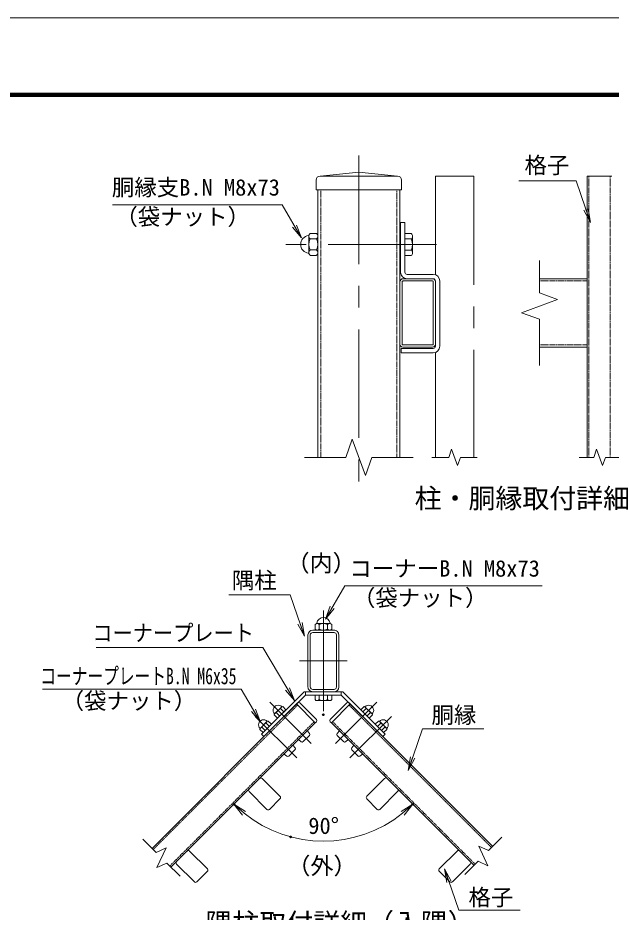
# Model space of a CAD drawing. Units: millimetres, scale not verified. Extents: x -4200 to 4200, y -2970 to 2970.
# Drawn here: x 488 to 2222, y 355 to 2970 of the extents above; entities that cross this region are included whole.
import ezdxf
from ezdxf.enums import TextEntityAlignment as Align

# ---------------------------------------------------------------- set-up
doc = ezdxf.new("R2010")
doc.units = ezdxf.units.MM
doc.header["$LTSCALE"] = 10
doc.header["$PDMODE"] = 32
doc.header["$PDSIZE"] = 5
doc.linetypes.add('USER1', pattern=[50.8, 31.75, -6.35, 6.35, -6.35])
doc.linetypes.add('USER2', pattern=[0.375, 0.25, -0.125])
for name, color, linetype, lineweight in [('0-0_D-STR1', 1, 'Continuous', 18), ('0-1_D-BMK', 2, 'USER1', 13), ('0-5_D-STR3', 3, 'Continuous', 13), ('0-6_D-STR-DIM', 7, 'Continuous', 13), ('0-7_0', 7, 'Continuous', 18), ('0-9_D-TTL-TXT', 7, 'Continuous', 18), ('0-A_D-STR-TXT', 7, 'Continuous', 13), ('0-B_D-TTL', 7, 'Continuous', 18)]:
    doc.layers.add(name, color=color, linetype=linetype, lineweight=lineweight)
doc.layers.add('0-8_Defpoints', color=253, linetype='Continuous')
doc.styles.add('ＭＳ ゴシック', font='')
doc.styles.get('ＭＳ ゴシック').set_extended_font_data('MS Gothic')

# ---------------------------------------------------------------- blocks, each defined once
blk = doc.blocks.new('_Open')
at = {"layer": '0-7_0'}
blk.add_line((-10, 1.667), (0, 0), dxfattribs=at)
blk.add_lwpolyline([(-10, -1.667), (0, 0), (-10, 0)], dxfattribs=at)

msp = doc.modelspace()

# ---------------------------------------------------------------- linework, layer by layer
at = {"layer": '0-0_D-STR1'}
for p, q in [((1484.64, 2519.34), (1371.64, 2507.34)), ((1484.64, 2519.34), (1597.64, 2507.34)), ((1359.64, 2495.34), (1359.64, 2467.34)), ((1371.64, 2507.34), (1597.64, 2507.34)), ((1609.64, 2495.34), (1609.64, 2467.34)), ((2152.56, 2507.34), (2152.56, 1685.07)), ((2152.56, 2507.34), (2224.56, 2507.34)), ((1359.64, 2467.34), (1609.64, 2467.34)), ((1364.64, 1685.07), (1364.64, 2467.34)), ((1604.64, 2467.34), (1604.64, 1685.07)), ((1604.64, 2015.74), (1604.64, 2197.54)), ((1611.04, 2015.74), (1611.04, 2197.54)), ((1614.44, 2207.34), (1700.24, 2207.34)), ((1614.44, 2200.94), (1700.24, 2200.94)), ((1702.24, 2198.94), (1702.24, 2015.74)), ((1708.64, 2198.96), (1708.64, 2015.71)), ((2012.56, 2207.34), (2152.56, 2207.34)), ((1700.24, 2013.74), (1613.04, 2013.74)), ((1700.24, 2007.34), (1613.04, 2007.34)), ((2012.56, 2007.34), (2152.56, 2007.34)), ((1349.74, 1179.81), (1412.14, 1179.81)), ((1335.94, 1166.01), (1335.94, 1013.61)), ((1342.84, 1166.01), (1342.84, 1013.61)), ((1349.74, 1172.91), (1412.14, 1172.91)), ((1419.04, 1013.61), (1419.04, 1166.01)), ((1425.94, 1013.61), (1425.94, 1166.01)), ((1335.94, 999.81), (1425.94, 999.81)), ((1349.74, 1006.71), (1412.14, 1006.71)), ((1349.74, 999.81), (1412.14, 999.81)), ((880.16, 541.92), (1302.3, 964.06)), ((1876.16, 547.49), (1459.59, 964.06)), ((935.31, 486.77), (1357.45, 908.91)), ((1821.01, 492.33), (1404.44, 908.91)), ((1201.98, 746.22), (1254.16, 694.03)), ((1559.91, 746.22), (1507.73, 694.03)), ((1163.79, 708.04), (1215.98, 655.85)), ((1598.09, 708.04), (1545.91, 655.85)), ((1223.19, 655.85), (1254.16, 686.82)), ((1538.7, 655.85), (1507.73, 686.82)), ((989.85, 534.09), (1042.03, 481.9)), ((1772.04, 534.09), (1719.86, 481.9)), ((951.66, 495.9), (1003.85, 443.72)), ((1011.06, 443.72), (1042.03, 474.69)), ((1750.83, 443.72), (1719.86, 474.69)), ((1810.23, 495.9), (1758.04, 443.72))]:
    msp.add_line(p, q, dxfattribs=at)
at = {"layer": '0-0_D-STR1', "linetype": 'USER1'}
for p, q in [((1708.64, 2507.34), (1708.64, 2219.04)), ((1820.64, 2507.34), (1708.64, 2507.34)), ((1820.64, 2507.34), (1820.64, 1685.07)), ((1708.64, 1991.64), (1708.64, 1685.07))]:
    msp.add_line(p, q, dxfattribs=at)
at = {"layer": '0-0_D-STR1', "linetype": 'USER2'}
for p, q in [((2157.36, 2507.34), (2157.36, 1685.07)), ((2219.76, 2507.34), (2219.76, 1685.07)), ((1373.84, 1685.07), (1373.84, 2467.34)), ((1595.44, 2467.34), (1595.44, 1685.07)), ((2012.56, 2200.94), (2152.56, 2200.94)), ((2012.56, 2013.74), (2152.56, 2013.74)), ((883.55, 538.53), (1305.69, 960.67)), ((1872.77, 544.09), (1456.2, 960.67)), ((931.92, 490.16), (1354.06, 912.3)), ((1824.4, 495.73), (1407.83, 912.3))]:
    msp.add_line(p, q, dxfattribs=at)
at = {"layer": '0-0_D-STR1'}
for centre, radius, start, end in [((1371.64, 2495.34), 12, 90, 180), ((1597.64, 2495.34), 12, 0, 90), ((1614.44, 2197.54), 9.8, 89.99999, 180), ((1614.44, 2197.54), 3.4, 89.99998, 180), ((1700.24, 2198.94), 8.4, 359.99951, 90), ((1700.24, 2198.94), 2, 0.00008, 90), ((1613.04, 2015.74), 8.4, 179.9997, 270), ((1613.04, 2015.74), 2, 179.99957, 270), ((1700.24, 2015.74), 2, 270, 0.00008), ((1700.24, 2015.74), 8.4, 270, 359.99971), ((1349.74, 1166.01), 13.8, 90.00002, 179.99999), ((1412.14, 1166.01), 13.8, 0, 90.00002), ((1349.74, 1166.01), 6.9, 90.00002, 179.99999), ((1412.14, 1166.01), 6.9, 0, 90.00002), ((1349.74, 1013.61), 13.8, 179.99999, 270.00002), ((1349.74, 1013.61), 6.9, 179.99999, 270.00002), ((1412.14, 1013.61), 6.9, 270.00002, 0), ((1412.14, 1013.61), 13.8, 270.00002, 0), ((1198.37, 742.61), 5.1, 44.99941, 135), ((1563.52, 742.61), 5.1, 45, 135.00059), ((1167.4, 711.64), 5.1, 135, 225), ((1594.49, 711.64), 5.1, 315, 45), ((1250.56, 690.43), 5.1, 315, 44.99941), ((1511.33, 690.43), 5.1, 135.00059, 225), ((1219.59, 659.46), 5.1, 224.99942, 315), ((1542.3, 659.46), 5.1, 225, 315.00058), ((986.24, 530.48), 5.1, 44.99941, 135), ((1775.65, 530.48), 5.1, 45, 135.00059), ((955.27, 499.51), 5.1, 135, 225), ((1806.62, 499.51), 5.1, 315, 45), ((1038.42, 478.3), 5.1, 315, 44.99941), ((1723.47, 478.3), 5.1, 135.00059, 225), ((1007.45, 447.32), 5.1, 224.99942, 315), ((1754.44, 447.32), 5.1, 225, 315.00058)]:
    msp.add_arc(centre, radius, start, end, dxfattribs=at)
at = {"layer": '0-1_D-BMK'}
for p, q in [((1484.64, 2567.34), (1484.64, 1569.19)), ((1484.64, 2567.34), (1484.64, 1569.19)), ((1712.01, 2307.34), (1270.86, 2307.34)), ((1380.94, 1236.99), (1380.94, 942.51)), ((1311.64, 1089.81), (1450.24, 1089.81)), ((1224.49, 969.74), (1345.74, 848.49)), ((1537.4, 969.74), (1416.15, 848.49)), ((1182.06, 927.32), (1303.31, 806.07)), ((1579.83, 927.32), (1458.58, 806.07))]:
    msp.add_line(p, q, dxfattribs=at)
at = {"layer": '0-5_D-STR3'}
for p, q in [((1606.64, 2371.34), (1606.64, 2226.54)), ((1606.64, 2371.34), (1619.44, 2371.34)), ((1619.44, 2371.34), (1619.44, 2226.54)), ((1338.64, 2332.52), (1338.64, 2283.13)), ((1338.64, 2332.52), (1338.64, 2283.13)), ((1360.64, 2339.98), (1342.64, 2339.98)), ((1364.64, 2332.52), (1364.64, 2283.13)), ((1364.64, 2332.52), (1364.64, 2283.13)), ((1619.44, 2339.74), (1619.44, 2274.94)), ((1637.44, 2339.74), (1619.44, 2339.74)), ((1641.44, 2332.27), (1641.44, 2282.89)), ((1342.64, 2323.78), (1360.64, 2323.78)), ((1604.64, 2323.34), (1606.64, 2323.34)), ((1637.44, 2323.54), (1619.44, 2323.54)), ((1342.64, 2291.38), (1360.64, 2291.38)), ((1360.64, 2275.18), (1342.64, 2275.18)), ((1604.64, 2291.34), (1606.64, 2291.34)), ((1637.44, 2291.14), (1619.44, 2291.14)), ((1637.44, 2274.94), (1619.44, 2274.94)), ((1623.84, 2207.34), (1700.24, 2207.34)), ((1625.84, 2220.14), (1702.24, 2220.14)), ((1708.64, 2200.95), (1708.64, 2009.75)), ((1721.44, 2200.94), (1721.44, 2009.74)), ((1608.64, 2003.34), (1702.24, 2003.34)), ((1608.64, 2003.34), (1608.64, 1990.54)), ((1608.64, 1990.54), (1702.24, 1990.54)), ((1356.83, 1182.81), (1356.83, 1196.31)), ((1362.43, 1199.31), (1399.46, 1199.31)), ((1362.43, 1199.31), (1399.46, 1199.31)), ((1362.43, 1179.81), (1399.46, 1179.81)), ((1362.43, 1179.81), (1399.46, 1179.81)), ((1368.98, 1196.31), (1368.98, 1182.81)), ((1393.28, 1196.31), (1393.28, 1182.81)), ((1405.43, 1182.81), (1405.43, 1196.31)), ((1324.47, 999.81), (1200.05, 875.39)), ((1324.47, 999.81), (1437.42, 999.81)), ((1328.44, 999.81), (1328.44, 990.21)), ((1433.44, 999.81), (1433.44, 990.21)), ((1437.42, 999.81), (1561.84, 875.39)), ((1328.44, 990.21), (1206.84, 868.6)), ((1328.44, 990.21), (1433.44, 990.21)), ((1356.64, 990.21), (1405.24, 990.21)), ((1356.64, 976.71), (1356.64, 990.21)), ((1362.24, 973.71), (1399.28, 973.71)), ((1368.79, 976.71), (1368.79, 990.21)), ((1393.09, 976.71), (1393.09, 990.21)), ((1405.24, 976.71), (1405.24, 990.21)), ((1433.44, 990.21), (1555.05, 868.6)), ((1259.38, 955.93), (1238.3, 934.85)), ((1271.65, 946.98), (1247.25, 922.59)), ((1255.82, 950.46), (1265.47, 940.81)), ((1262, 956.63), (1259.38, 955.93)), ((1262, 956.63), (1271.65, 946.98)), ((1305.48, 967.24), (1302.3, 964.06)), ((1302.3, 964.06), (1357.45, 908.91)), ((1311.84, 967.24), (1360.63, 918.45)), ((1450.05, 967.24), (1401.25, 918.45)), ((1459.59, 964.06), (1404.44, 908.91)), ((1456.41, 967.24), (1459.59, 964.06)), ((1456.41, 967.24), (1459.59, 964.06)), ((1499.89, 956.63), (1490.24, 946.98)), ((1490.24, 946.98), (1514.64, 922.59)), ((1506.07, 950.46), (1496.42, 940.81)), ((1499.89, 956.63), (1502.51, 955.93)), ((1502.51, 955.93), (1523.59, 934.85)), ((1238.3, 934.85), (1237.6, 932.24)), ((1237.6, 932.24), (1247.25, 922.59)), ((1243.77, 938.41), (1253.42, 928.76)), ((1518.12, 938.41), (1508.47, 928.76)), ((1524.29, 932.24), (1514.64, 922.59)), ((1523.59, 934.85), (1524.29, 932.24)), ((1195.87, 892.42), (1195.17, 889.81)), ((1195.17, 889.81), (1204.82, 880.16)), ((1216.96, 913.51), (1195.87, 892.42)), ((1201.35, 895.99), (1211, 886.34)), ((1229.22, 904.56), (1204.82, 880.16)), ((1213.39, 908.03), (1223.04, 898.38)), ((1219.57, 914.21), (1216.96, 913.51)), ((1219.57, 914.21), (1229.22, 904.56)), ((1360.63, 912.09), (1357.45, 908.91)), ((1401.25, 912.09), (1404.44, 908.91)), ((1542.32, 914.21), (1532.67, 904.56)), ((1532.67, 904.56), (1557.07, 880.16)), ((1548.5, 908.03), (1538.84, 898.38)), ((1542.32, 914.21), (1544.93, 913.51)), ((1544.93, 913.51), (1566.02, 892.42)), ((1560.54, 895.99), (1550.89, 886.34)), ((1566.72, 889.81), (1557.07, 880.16)), ((1566.02, 892.42), (1566.72, 889.81)), ((1200.05, 875.39), (1206.84, 868.6)), ((1322, 853.93), (1340.3, 872.24)), ((1334.12, 885.57), (1340.55, 877.91)), ((1427.77, 885.57), (1421.34, 877.91)), ((1439.89, 853.93), (1421.59, 872.24)), ((1561.84, 875.39), (1555.05, 868.6)), ((1291.69, 843.14), (1298.12, 835.48)), ((1308.66, 860.12), (1316.33, 853.68)), ((1453.23, 860.12), (1445.56, 853.68)), ((1470.2, 843.14), (1463.77, 835.48)), ((1266.24, 817.69), (1273.9, 811.26)), ((1279.57, 811.51), (1297.88, 829.81)), ((1482.32, 811.51), (1464.01, 829.81)), ((1495.65, 817.69), (1487.99, 811.26))]:
    msp.add_line(p, q, dxfattribs=at)
for centre, radius, start, end in [((1340.64, 2307.58), 26, 97.16806, 262.83194), ((1337.15, 2335.36), 2, 277.16806, 350.16084), ((1348.79, 2331.88), 10.17, 127.21089, 232.78911), ((1354.49, 2331.88), 10.17, 307.21089, 52.78911), ((1631.29, 2331.64), 10.17, 307.21089, 52.78911), ((1373.45, 2307.58), 34.8, 152.26063, 207.73937), ((1329.84, 2307.58), 34.8, 332.26063, 27.73937), ((1606.64, 2307.34), 34.8, 332.26063, 27.73937), ((1337.15, 2279.8), 2, 16.57981, 82.83194), ((1348.84, 2283.28), 10.2, 127.42505, 232.57495), ((1354.45, 2283.28), 10.2, 307.42505, 52.57495), ((1631.25, 2283.04), 10.2, 307.42505, 52.57495), ((1625.84, 2226.54), 19.2, 180, 270), ((1625.84, 2226.54), 6.4, 180, 270), ((1702.24, 2200.94), 19.2, 0, 90), ((1702.24, 2200.94), 6.4, 0, 90), ((1702.24, 2009.74), 6.4, 270, 0), ((1702.24, 2009.74), 19.2, 270, 0), ((1381.13, 1197.81), 19.5, 7.16806, 172.83194), ((1362.9, 1191.69), 7.63, 37.21089, 142.78911), ((1362.9, 1187.42), 7.63, 217.21089, 322.78911), ((1360.29, 1200.43), 1.5, 279.83916, 352.83194), ((1381.13, 1173.2), 26.1, 62.26063, 117.73937), ((1381.13, 1205.91), 26.1, 242.26063, 297.73937), ((1399.35, 1191.66), 7.65, 37.42505, 142.57495), ((1399.35, 1187.46), 7.65, 217.42505, 322.57495), ((1401.96, 1200.43), 1.5, 187.16806, 253.42019), ((1308.66, 964.06), 4.5, 45, 135), ((1362.72, 981.32), 7.63, 217.21089, 322.78911), ((1380.94, 999.81), 26.1, 242.26063, 297.73937), ((1399.17, 981.36), 7.65, 217.42505, 322.57495), ((1453.23, 964.06), 4.5, 45, 135), ((1248.78, 945.46), 14.91, 44.64798, 225.35202), ((1268.29, 925.94), 27.51, 116.96185, 153.03815), ((1275.22, 941.73), 21.27, 138.1158, 155.77947), ((1513.11, 945.46), 14.91, 314.64798, 135.35202), ((1486.67, 941.73), 21.27, 24.22053, 41.8842), ((1493.6, 925.94), 27.51, 26.96185, 63.03815), ((1206.35, 903.03), 14.91, 44.64798, 225.35202), ((1252.5, 919.02), 21.27, 114.22053, 131.8842), ((1357.45, 915.27), 4.5, 315, 45), ((1404.44, 915.27), 4.5, 135, 225), ((1509.39, 919.02), 21.27, 48.1158, 65.77947), ((1555.54, 903.03), 14.91, 314.64798, 135.35202), ((1210.07, 876.59), 21.27, 114.22053, 131.8842), ((1225.87, 883.51), 27.51, 116.96185, 153.03815), ((1232.79, 899.31), 21.27, 138.1158, 155.77947), ((1529.1, 899.31), 21.27, 24.22053, 41.8842), ((1536.02, 883.51), 27.51, 26.96185, 63.03815), ((1551.82, 876.59), 21.27, 48.1158, 65.77947), ((1337.33, 875.21), 4.2, 315, 40), ((1424.56, 875.21), 4.2, 140, 225), ((1319.03, 856.9), 4.2, 230, 315), ((1442.86, 856.9), 4.2, 225, 310), ((1276.6, 814.48), 4.2, 230, 315), ((1294.91, 832.78), 4.2, 315, 40), ((1466.98, 832.78), 4.2, 140, 225), ((1485.29, 814.48), 4.2, 225, 310)]:
    msp.add_arc(centre, radius, start, end, dxfattribs=at)
at = {"layer": '0-6_D-STR-DIM'}
for p, q in [((2012.56, 2261.05), (2012.56, 2165.82)), ((1959.7, 2108.1), (2065.42, 2146.58)), ((2065.42, 2146.58), (2012.56, 2165.82)), ((2012.56, 2088.86), (1959.7, 2108.1)), ((2012.56, 2088.86), (2012.56, 1953.62)), ((1465.41, 1737.93), (1446.17, 1685.07)), ((1465.41, 1737.93), (1446.17, 1685.07)), ((1503.88, 1632.21), (1465.41, 1737.93)), ((1503.88, 1632.21), (1465.41, 1737.93)), ((1755.99, 1708.86), (1747.33, 1685.07)), ((1773.3, 1661.28), (1755.99, 1708.86)), ((2179.9, 1708.86), (2171.24, 1685.07)), ((2197.22, 1661.28), (2179.9, 1708.86)), ((1325.93, 1685.07), (1446.17, 1685.07)), ((1325.93, 1685.07), (1446.17, 1685.07)), ((1523.12, 1685.07), (1503.88, 1632.21)), ((1523.12, 1685.07), (1503.88, 1632.21)), ((1523.12, 1685.07), (1643.36, 1685.07)), ((1523.12, 1685.07), (1643.36, 1685.07)), ((1698.47, 1685.07), (1747.33, 1685.07)), ((1781.96, 1685.07), (1773.3, 1661.28)), ((1781.96, 1685.07), (1830.82, 1685.07)), ((2128.39, 1685.07), (2171.24, 1685.07)), ((2205.87, 1685.07), (2197.22, 1661.28)), ((2205.87, 1685.07), (2248.73, 1685.07)), ((892.43, 529.65), (853.49, 568.59)), ((1863.89, 535.22), (1902.83, 574.16)), ((892.43, 529.65), (921.11, 543.02)), ((921.11, 543.02), (894.36, 485.67)), ((1835.21, 548.59), (1861.96, 491.23)), ((1863.89, 535.22), (1835.21, 548.59)), ((894.36, 485.67), (923.04, 499.04)), ((961.98, 460.1), (923.04, 499.04)), ((1794.34, 465.67), (1833.28, 504.61)), ((1861.96, 491.23), (1833.28, 504.61))]:
    msp.add_line(p, q, dxfattribs=at)
msp.add_arc((1380.94, 932.4), 369.62, 231.20351, 308.79649, dxfattribs=at)
at = {"layer": '0-8_Defpoints'}
for p in [(1380.94, 932.4), (1119.58, 671.04), (1642.31, 671.04), (1285.28, 575.37)]:
    msp.add_point(p, dxfattribs=at)
at = {"layer": '0-9_D-TTL-TXT'}
msp.add_point((2127.49, 1579.13), dxfattribs=at)
at = {"layer": '0-A_D-STR-TXT'}
for points in [[(1952.33, 2493.5), (2119.94, 2493.5), (2160.82, 2374.05)], [(764.95, 2423.13), (1260.24, 2423.13), (1315.85, 2328.23)], [(2020.76, 1309.01), (1443.43, 1309.01), (1387.82, 1214.11)], [(1104.75, 1283.28), (1284.35, 1283.28), (1325.23, 1163.83)], [(716.29, 1128.66), (1204.4, 1128.66), (1295.9, 975.58)], [(560.3, 1007.31), (1140.19, 1007.31), (1195.8, 912.41)], [(1849.93, 890.94), (1670.33, 890.94), (1629.45, 771.49)], [(1956.41, 360.72), (1776.81, 360.72), (1735.93, 480.17)]]:
    msp.add_lwpolyline(points, dxfattribs=at)
at = {"layer": '0-B_D-TTL'}
for points in [[(-4200.12, -2970), (4199.88, -2970), (4199.88, 2970), (-4200.12, 2970)], [(-3930.12, 2750), (3929.88, 2750), (3929.88, -2750), (-3930.12, -2750)], [(-3927.62, 2747.5), (3927.38, 2747.5), (3927.38, -2747.5), (-3927.62, -2747.5)], [(-3925.12, 2745), (3924.88, 2745), (3924.88, -2745), (-3925.12, -2745)], [(-3922.62, 2742.5), (3922.38, 2742.5), (3922.38, -2742.5), (-3922.62, -2742.5)], [(-3920.12, 2740), (3919.88, 2740), (3919.88, -2740), (-3920.12, -2740)]]:
    msp.add_lwpolyline(points, close=True, dxfattribs=at)

# ---------------------------------------------------------------- block references
at = {"layer": '0-6_D-STR-DIM', "xscale": 4, "yscale": 4}
for p, rotation in [((1119.58, 671.04), 138.10176), ((1642.31, 671.04), 41.89824)]:
    msp.add_blockref('_Open', p, dxfattribs=dict(at, rotation=rotation))
at = {"layer": '0-A_D-STR-TXT', "xscale": 4, "yscale": 4}
for p, rotation in [((2161.46, 2372.16), 288.89187), ((1316.86, 2326.5), 300.37182), ((1386.81, 1212.38), 239.62818), ((1325.88, 1161.94), 288.89187), ((1296.93, 973.86), 300.8674), ((1196.81, 910.68), 300.37182), ((1628.8, 769.6), 251.10813), ((1735.28, 482.06), 108.89187)]:
    msp.add_blockref('_Open', p, dxfattribs=dict(at, rotation=rotation))

# ---------------------------------------------------------------- texts
at = {"layer": '0-6_D-STR-DIM', "style": 'ＭＳ ゴシック'}
msp.add_text('90°', height=48.09, dxfattribs=at).set_placement((1337.01, 569.52), align=Align.BOTTOM_LEFT)
at = {"layer": '0-9_D-TTL-TXT', "style": 'ＭＳ ゴシック'}
for s, p in [('柱・胴縁取付詳細', (1647.9, 1519.09)), ('隅柱取付詳細（入隅）', (1036.32, 277.46))]:
    msp.add_text(s, height=57.7, dxfattribs=at).set_placement(p, align=Align.BOTTOM_LEFT)
at = {"layer": '0-A_D-STR-TXT', "style": 'ＭＳ ゴシック'}
for s, height, p in [('格子', 48.09, (1969.07, 2500.92)), ('胴縁支B.N M8x73', 48.09, (762.67, 2435.97)), ('（袋ナット）', 48.09, (772.86, 2350.2)), ('（内）', 49.49, (1273.18, 1336.29)), ('コーナーB.N M8x73', 48.09, (1457.07, 1321.85)), ('隅柱', 48.09, (1113.49, 1286.79)), ('（袋ナット）', 48.09, (1467.26, 1236.08)), ('（袋ナット）', 48.09, (615.82, 934.77)), ('胴縁', 48.09, (1697.05, 893.31)), ('（外）', 49.49, (1275.6, 451.04)), ('格子', 48.09, (1805.14, 360.44))]:
    msp.add_text(s, height=height, dxfattribs=at).set_placement(p, align=Align.BOTTOM_LEFT)
for s, width, p in [('コーナープレート', 0.9, (705.76, 1133.27)), ('コーナープレートB.N M6x35', 0.7, (553.52, 1007.26))]:
    msp.add_text(s, height=48.09, dxfattribs=dict(at, width=width)).set_placement(p, align=Align.BOTTOM_LEFT)

doc.saveas('drawing.dxf')
